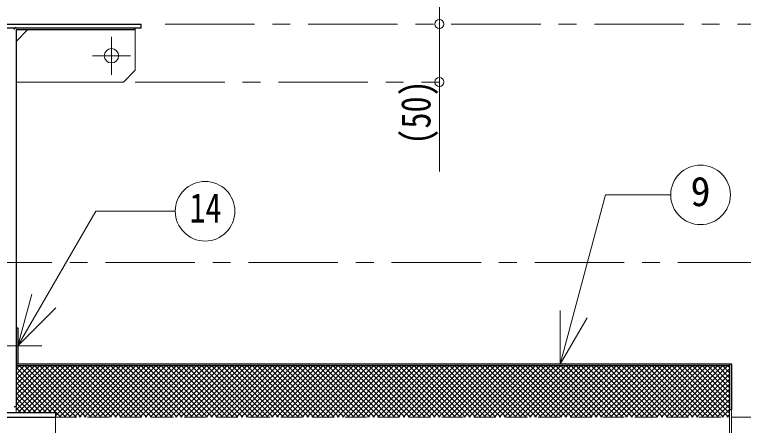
# Model space of a CAD drawing. Units: millimetres at full size, sheet at 1:15; details may follow other scales. Extents: x -3171 to 2904, y -2098 to 2117.
# Drawn here: x -940 to -328, y -1032 to -687 of the extents above; entities that cross this region are included whole.
import ezdxf
from ezdxf.enums import TextEntityAlignment as Align

# ---------------------------------------------------------------- set-up
doc = ezdxf.new("R2010")
doc.units = ezdxf.units.MM
doc.header["$LTSCALE"] = 15
doc.header["$PDMODE"] = 32
doc.header["$PDSIZE"] = 7.5
doc.linetypes.add('CHAIN1', pattern=[8, 5, -1, 1, -1])
doc.linetypes.add('DASHED1', pattern=[1.8, 1.2, -0.6])
doc.layers.add('0-6_補助線', color=4, linetype='Continuous', lineweight=9)
doc.styles.add('ＭＳ ゴシック', font='')
doc.styles.get('ＭＳ ゴシック').set_extended_font_data('MS Gothic')

msp = doc.modelspace()

# ---------------------------------------------------------------- linework, layer by layer
at = {"layer": '0-6_補助線'}
for p, q in [((-583.38, -620.45), (-583.38, -819.05)), ((-939.2, -698.45), (-939.06, -698.6)), ((-938.38, -1018.99), (-901.44, -982.05)), ((-938.38, -1014.75), (-905.69, -982.05)), ((-938.38, -1010.51), (-909.93, -982.05)), ((-938.38, -1006.26), (-914.17, -982.05)), ((-938.38, -1002.02), (-918.41, -982.05)), ((-938.38, -997.78), (-922.66, -982.05)), ((-938.38, -993.54), (-926.9, -982.05)), ((-938.38, -989.29), (-931.14, -982.05)), ((-938.38, -985.05), (-935.39, -982.05)), ((-938.38, -983.53), (-896.56, -1025.35)), ((-936.6, -1021.45), (-897.2, -982.05)), ((-935.62, -982.05), (-892.32, -1025.35)), ((-932.36, -1021.45), (-892.96, -982.05)), ((-931.38, -982.05), (-888.08, -1025.35)), ((-928.12, -1021.45), (-888.72, -982.05)), ((-927.13, -982.05), (-883.83, -1025.35)), ((-923.87, -1021.45), (-884.47, -982.05)), ((-922.89, -982.05), (-879.59, -1025.35)), ((-919.63, -1021.45), (-880.23, -982.05)), ((-918.65, -982.05), (-875.35, -1025.35)), ((-915.39, -1021.45), (-875.99, -982.05)), ((-914.41, -982.05), (-871.11, -1025.35)), ((-911.15, -1021.45), (-871.75, -982.05)), ((-910.16, -982.05), (-866.86, -1025.35)), ((-906.9, -1021.45), (-867.5, -982.05)), ((-905.92, -982.05), (-862.62, -1025.35)), ((-905.38, -1024.18), (-863.26, -982.05)), ((-902.32, -1025.35), (-859.02, -982.05)), ((-901.68, -982.05), (-858.38, -1025.35)), ((-898.08, -1025.35), (-854.78, -982.05)), ((-897.44, -982.05), (-854.14, -1025.35)), ((-893.83, -1025.35), (-850.53, -982.05)), ((-893.19, -982.05), (-849.89, -1025.35)), ((-889.59, -1025.35), (-846.29, -982.05)), ((-888.95, -982.05), (-845.65, -1025.35)), ((-885.35, -1025.35), (-842.05, -982.05)), ((-884.71, -982.05), (-841.41, -1025.35)), ((-881.1, -1025.35), (-837.8, -982.05)), ((-880.46, -982.05), (-837.16, -1025.35)), ((-876.86, -1025.35), (-833.56, -982.05)), ((-876.22, -982.05), (-832.92, -1025.35)), ((-872.62, -1025.35), (-829.32, -982.05)), ((-871.98, -982.05), (-828.68, -1025.35)), ((-868.38, -1025.35), (-825.08, -982.05)), ((-867.74, -982.05), (-824.44, -1025.35)), ((-864.13, -1025.35), (-820.83, -982.05)), ((-863.49, -982.05), (-820.19, -1025.35)), ((-859.89, -1025.35), (-816.59, -982.05)), ((-859.25, -982.05), (-815.95, -1025.35)), ((-855.65, -1025.35), (-812.35, -982.05)), ((-855.01, -982.05), (-811.71, -1025.35)), ((-851.41, -1025.35), (-808.11, -982.05)), ((-850.77, -982.05), (-807.47, -1025.35)), ((-847.16, -1025.35), (-803.86, -982.05)), ((-846.52, -982.05), (-803.22, -1025.35)), ((-842.92, -1025.35), (-799.62, -982.05)), ((-842.28, -982.05), (-798.98, -1025.35)), ((-838.68, -1025.35), (-795.38, -982.05)), ((-838.04, -982.05), (-794.74, -1025.35)), ((-834.44, -1025.35), (-791.14, -982.05)), ((-833.8, -982.05), (-790.5, -1025.35)), ((-830.19, -1025.35), (-786.89, -982.05)), ((-829.55, -982.05), (-786.25, -1025.35)), ((-825.95, -1025.35), (-782.65, -982.05)), ((-825.31, -982.05), (-782.01, -1025.35)), ((-821.71, -1025.35), (-778.41, -982.05)), ((-821.07, -982.05), (-777.77, -1025.35)), ((-817.47, -1025.35), (-774.17, -982.05)), ((-816.83, -982.05), (-773.53, -1025.35)), ((-813.22, -1025.35), (-769.92, -982.05)), ((-812.58, -982.05), (-769.28, -1025.35)), ((-808.98, -1025.35), (-765.68, -982.05)), ((-808.34, -982.05), (-765.04, -1025.35)), ((-804.74, -1025.35), (-761.44, -982.05)), ((-804.1, -982.05), (-760.8, -1025.35)), ((-800.49, -1025.35), (-757.19, -982.05)), ((-799.85, -982.05), (-756.55, -1025.35)), ((-796.25, -1025.35), (-752.95, -982.05)), ((-795.61, -982.05), (-752.31, -1025.35)), ((-792.01, -1025.35), (-748.71, -982.05)), ((-791.37, -982.05), (-748.07, -1025.35)), ((-787.77, -1025.35), (-744.47, -982.05)), ((-787.13, -982.05), (-743.83, -1025.35)), ((-783.52, -1025.35), (-740.22, -982.05)), ((-782.88, -982.05), (-739.58, -1025.35)), ((-779.28, -1025.35), (-735.98, -982.05)), ((-778.64, -982.05), (-735.34, -1025.35)), ((-775.04, -1025.35), (-731.74, -982.05)), ((-774.4, -982.05), (-731.1, -1025.35)), ((-770.8, -1025.35), (-727.5, -982.05)), ((-770.16, -982.05), (-726.86, -1025.35)), ((-766.55, -1025.35), (-723.25, -982.05)), ((-765.91, -982.05), (-722.61, -1025.35)), ((-762.31, -1025.35), (-719.01, -982.05)), ((-761.67, -982.05), (-718.37, -1025.35)), ((-758.07, -1025.35), (-714.77, -982.05)), ((-757.43, -982.05), (-714.13, -1025.35)), ((-753.83, -1025.35), (-710.53, -982.05)), ((-753.19, -982.05), (-709.89, -1025.35)), ((-749.58, -1025.35), (-706.28, -982.05)), ((-748.94, -982.05), (-705.64, -1025.35)), ((-745.34, -1025.35), (-702.04, -982.05)), ((-744.7, -982.05), (-701.4, -1025.35)), ((-741.1, -1025.35), (-697.8, -982.05)), ((-740.46, -982.05), (-697.16, -1025.35)), ((-736.85, -1025.35), (-693.55, -982.05)), ((-736.21, -982.05), (-692.91, -1025.35)), ((-732.61, -1025.35), (-689.31, -982.05)), ((-731.97, -982.05), (-688.67, -1025.35)), ((-728.37, -1025.35), (-685.07, -982.05)), ((-727.73, -982.05), (-684.43, -1025.35)), ((-724.13, -1025.35), (-680.83, -982.05)), ((-723.49, -982.05), (-680.19, -1025.35)), ((-719.88, -1025.35), (-676.58, -982.05)), ((-719.24, -982.05), (-675.94, -1025.35)), ((-715.64, -1025.35), (-672.34, -982.05)), ((-715, -982.05), (-671.7, -1025.35)), ((-711.4, -1025.35), (-668.1, -982.05)), ((-710.76, -982.05), (-667.46, -1025.35)), ((-707.16, -1025.35), (-663.86, -982.05)), ((-706.52, -982.05), (-663.22, -1025.35)), ((-702.91, -1025.35), (-659.61, -982.05)), ((-702.27, -982.05), (-658.97, -1025.35)), ((-698.67, -1025.35), (-655.37, -982.05)), ((-698.03, -982.05), (-654.73, -1025.35)), ((-694.43, -1025.35), (-651.13, -982.05)), ((-693.79, -982.05), (-650.49, -1025.35)), ((-690.19, -1025.35), (-646.89, -982.05)), ((-689.55, -982.05), (-646.25, -1025.35)), ((-685.94, -1025.35), (-642.64, -982.05)), ((-685.3, -982.05), (-642, -1025.35)), ((-681.7, -1025.35), (-638.4, -982.05)), ((-681.06, -982.05), (-637.76, -1025.35)), ((-677.46, -1025.35), (-634.16, -982.05)), ((-676.82, -982.05), (-633.52, -1025.35)), ((-673.22, -1025.35), (-629.92, -982.05)), ((-672.58, -982.05), (-629.28, -1025.35)), ((-668.97, -1025.35), (-625.67, -982.05)), ((-668.33, -982.05), (-625.03, -1025.35)), ((-664.73, -1025.35), (-621.43, -982.05)), ((-664.09, -982.05), (-620.79, -1025.35)), ((-660.49, -1025.35), (-617.19, -982.05)), ((-659.85, -982.05), (-616.55, -1025.35)), ((-656.24, -1025.35), (-612.94, -982.05)), ((-655.6, -982.05), (-612.3, -1025.35)), ((-652, -1025.35), (-608.7, -982.05)), ((-651.36, -982.05), (-608.06, -1025.35)), ((-647.76, -1025.35), (-604.46, -982.05)), ((-647.12, -982.05), (-603.82, -1025.35)), ((-643.52, -1025.35), (-600.22, -982.05)), ((-642.88, -982.05), (-599.58, -1025.35)), ((-639.27, -1025.35), (-595.97, -982.05)), ((-638.63, -982.05), (-595.33, -1025.35)), ((-635.03, -1025.35), (-591.73, -982.05)), ((-634.39, -982.05), (-591.09, -1025.35)), ((-630.79, -1025.35), (-587.49, -982.05)), ((-630.15, -982.05), (-586.85, -1025.35)), ((-626.55, -1025.35), (-583.25, -982.05)), ((-625.91, -982.05), (-582.61, -1025.35)), ((-622.3, -1025.35), (-579, -982.05)), ((-621.66, -982.05), (-578.36, -1025.35)), ((-618.06, -1025.35), (-574.76, -982.05)), ((-617.42, -982.05), (-574.12, -1025.35)), ((-613.82, -1025.35), (-570.52, -982.05)), ((-613.18, -982.05), (-569.88, -1025.35)), ((-609.58, -1025.35), (-566.28, -982.05)), ((-608.94, -982.05), (-565.64, -1025.35)), ((-605.33, -1025.35), (-562.03, -982.05)), ((-604.69, -982.05), (-561.39, -1025.35)), ((-601.09, -1025.35), (-557.79, -982.05)), ((-600.45, -982.05), (-557.15, -1025.35)), ((-596.85, -1025.35), (-553.55, -982.05)), ((-596.21, -982.05), (-552.91, -1025.35)), ((-592.61, -1025.35), (-549.31, -982.05)), ((-591.97, -982.05), (-548.67, -1025.35)), ((-588.36, -1025.35), (-545.06, -982.05)), ((-587.72, -982.05), (-544.42, -1025.35)), ((-584.12, -1025.35), (-540.82, -982.05)), ((-583.48, -982.05), (-540.18, -1025.35)), ((-579.88, -1025.35), (-536.58, -982.05)), ((-579.24, -982.05), (-535.94, -1025.35)), ((-575.63, -1025.35), (-532.33, -982.05)), ((-574.99, -982.05), (-531.69, -1025.35)), ((-571.39, -1025.35), (-528.09, -982.05)), ((-570.75, -982.05), (-527.45, -1025.35)), ((-567.15, -1025.35), (-523.85, -982.05)), ((-566.51, -982.05), (-523.21, -1025.35)), ((-562.91, -1025.35), (-519.61, -982.05)), ((-562.27, -982.05), (-518.97, -1025.35)), ((-558.66, -1025.35), (-515.36, -982.05)), ((-558.02, -982.05), (-514.72, -1025.35)), ((-554.42, -1025.35), (-511.12, -982.05)), ((-553.78, -982.05), (-510.48, -1025.35)), ((-550.18, -1025.35), (-506.88, -982.05)), ((-549.54, -982.05), (-506.24, -1025.35)), ((-545.94, -1025.35), (-502.64, -982.05)), ((-545.3, -982.05), (-502, -1025.35)), ((-541.69, -1025.35), (-498.39, -982.05)), ((-541.05, -982.05), (-497.75, -1025.35)), ((-537.45, -1025.35), (-494.15, -982.05)), ((-536.81, -982.05), (-493.51, -1025.35)), ((-533.21, -1025.35), (-489.91, -982.05)), ((-532.57, -982.05), (-489.27, -1025.35)), ((-528.97, -1025.35), (-485.67, -982.05)), ((-528.33, -982.05), (-485.03, -1025.35)), ((-524.72, -1025.35), (-481.42, -982.05)), ((-524.08, -982.05), (-480.78, -1025.35)), ((-520.48, -1025.35), (-477.18, -982.05)), ((-519.84, -982.05), (-476.54, -1025.35)), ((-516.24, -1025.35), (-472.94, -982.05)), ((-515.6, -982.05), (-472.3, -1025.35)), ((-512, -1025.35), (-468.7, -982.05)), ((-511.35, -982.05), (-468.05, -1025.35)), ((-507.75, -1025.35), (-464.45, -982.05)), ((-507.11, -982.05), (-463.81, -1025.35)), ((-503.51, -1025.35), (-460.21, -982.05)), ((-502.87, -982.05), (-459.57, -1025.35)), ((-499.27, -1025.35), (-455.97, -982.05)), ((-498.63, -982.05), (-455.33, -1025.35)), ((-495.02, -1025.35), (-451.72, -982.05)), ((-494.38, -982.05), (-451.08, -1025.35)), ((-490.78, -1025.35), (-447.48, -982.05)), ((-490.14, -982.05), (-446.84, -1025.35)), ((-486.54, -1025.35), (-443.24, -982.05)), ((-485.9, -982.05), (-442.6, -1025.35)), ((-482.3, -1025.35), (-439, -982.05)), ((-481.66, -982.05), (-438.36, -1025.35)), ((-478.05, -1025.35), (-434.75, -982.05)), ((-477.41, -982.05), (-434.11, -1025.35)), ((-473.81, -1025.35), (-430.51, -982.05)), ((-473.17, -982.05), (-429.87, -1025.35)), ((-469.57, -1025.35), (-426.27, -982.05)), ((-468.93, -982.05), (-425.63, -1025.35)), ((-465.33, -1025.35), (-422.03, -982.05)), ((-464.69, -982.05), (-421.39, -1025.35)), ((-461.08, -1025.35), (-417.78, -982.05)), ((-460.44, -982.05), (-417.14, -1025.35)), ((-456.84, -1025.35), (-413.54, -982.05)), ((-456.2, -982.05), (-412.9, -1025.35)), ((-452.6, -1025.35), (-409.3, -982.05)), ((-451.96, -982.05), (-408.66, -1025.35)), ((-448.36, -1025.35), (-405.06, -982.05)), ((-447.72, -982.05), (-404.42, -1025.35)), ((-444.11, -1025.35), (-400.81, -982.05)), ((-443.47, -982.05), (-400.17, -1025.35)), ((-439.87, -1025.35), (-396.57, -982.05)), ((-439.23, -982.05), (-395.93, -1025.35)), ((-435.63, -1025.35), (-392.33, -982.05)), ((-434.99, -982.05), (-391.69, -1025.35)), ((-431.38, -1025.35), (-388.08, -982.05)), ((-430.74, -982.05), (-387.44, -1025.35)), ((-427.14, -1025.35), (-383.84, -982.05)), ((-426.5, -982.05), (-383.2, -1025.35)), ((-422.9, -1025.35), (-379.6, -982.05)), ((-422.26, -982.05), (-378.96, -1025.35)), ((-418.66, -1025.35), (-375.36, -982.05)), ((-418.02, -982.05), (-374.72, -1025.35)), ((-414.41, -1025.35), (-371.11, -982.05)), ((-413.77, -982.05), (-370.47, -1025.35)), ((-410.17, -1025.35), (-366.87, -982.05)), ((-409.53, -982.05), (-366.23, -1025.35)), ((-405.93, -1025.35), (-362.63, -982.05)), ((-405.29, -982.05), (-361.99, -1025.35)), ((-401.69, -1025.35), (-358.39, -982.05)), ((-401.05, -982.05), (-357.75, -1025.35)), ((-397.44, -1025.35), (-354.14, -982.05)), ((-396.8, -982.05), (-353.5, -1025.35)), ((-393.2, -1025.35), (-349.9, -982.05)), ((-392.56, -982.05), (-349.26, -1025.35)), ((-388.96, -1025.35), (-345.66, -982.05)), ((-388.32, -982.05), (-345.02, -1025.35)), ((-384.72, -1025.35), (-341.42, -982.05)), ((-384.08, -982.05), (-340.78, -1025.35)), ((-379.83, -982.05), (-339.98, -1021.9)), ((-375.59, -982.05), (-339.98, -1017.66)), ((-371.35, -982.05), (-339.98, -1013.42)), ((-367.11, -982.05), (-339.98, -1009.18)), ((-362.86, -982.05), (-339.98, -1004.93)), ((-358.62, -982.05), (-339.98, -1000.69)), ((-354.38, -982.05), (-339.98, -996.45)), ((-350.13, -982.05), (-339.98, -992.21)), ((-345.89, -982.05), (-339.98, -987.96)), ((-341.65, -982.05), (-339.98, -983.72)), ((-938.38, -987.78), (-900.8, -1025.35)), ((-380.47, -1025.35), (-339.98, -984.86)), ((-376.23, -1025.35), (-339.98, -989.11)), ((-938.38, -992.02), (-908.95, -1021.45)), ((-938.38, -996.26), (-913.19, -1021.45)), ((-371.99, -1025.35), (-339.98, -993.35)), ((-938.38, -1000.5), (-917.43, -1021.45)), ((-367.75, -1025.35), (-339.98, -997.59)), ((-363.5, -1025.35), (-339.98, -1001.83)), ((-938.38, -1004.75), (-921.67, -1021.45)), ((-359.26, -1025.35), (-339.98, -1006.08)), ((-938.38, -1008.99), (-925.92, -1021.45)), ((-938.38, -1013.23), (-930.16, -1021.45)), ((-355.02, -1025.35), (-339.98, -1010.32)), ((-350.77, -1025.35), (-339.98, -1014.56)), ((-938.38, -1017.47), (-934.4, -1021.45)), ((-346.53, -1025.35), (-339.98, -1018.81)), ((-905.38, -1025.02), (-905.05, -1025.35)), ((-342.29, -1025.35), (-339.98, -1023.05))]:
    msp.add_line(p, q, dxfattribs=at)
at = {"layer": '0-6_補助線', "color": 5, "lineweight": 25}
for p, q in [((-990.38, -695.45), (-833.38, -695.45)), ((-833.38, -698.45), (-833.38, -695.45)), ((-988.88, -698.45), (-833.38, -698.45)), ((-938.38, -700.85), (-938.38, -1016.45)), ((-937.58, -700.05), (-838.38, -700.05)), ((-838.38, -700.05), (-838.38, -698.45)), ((-938.38, -950.45), (-936.78, -950.45)), ((-936.78, -950.45), (-936.78, -980.45)), ((-938.38, -980.45), (-338.38, -980.45)), ((-938.38, -982.05), (-339.98, -982.05)), ((-339.98, -980.45), (-339.98, -1018.95)), ((-338.38, -980.45), (-338.38, -1018.95)), ((-939.98, -1016.45), (-938.38, -1016.45)), ((-339.98, -1018.95), (-338.38, -1018.95)), ((-998.38, -1025.35), (-905.38, -1025.35)), ((-996.38, -1021.45), (-905.38, -1021.45)), ((-905.38, -1021.45), (-905.38, -1025.35))]:
    msp.add_line(p, q, dxfattribs=at)
at = {"layer": '0-6_補助線', "linetype": 'CHAIN1'}
for p, q in [((-813.38, -695.45), (291.62, -695.45)), ((-858.38, -738.05), (-858.38, -706.05)), ((-842.38, -722.05), (-874.38, -722.05)), ((-838.38, -744.05), (-583.38, -744.05)), ((-983.38, -895.45), (96.62, -895.45)), ((-959.98, -965.45), (-916.78, -965.45))]:
    msp.add_line(p, q, dxfattribs=at)
at = {"layer": '0-6_補助線', "color": 7, "lineweight": 18}
for p, q in [((-928.38, -700.05), (-938.38, -710.05)), ((-838.38, -700.05), (-838.38, -734.05)), ((-838.38, -734.05), (-848.38, -744.05)), ((-848.38, -744.05), (-938.38, -744.05)), ((-482.04, -980.91), (-443.95, -838.74)), ((-389.35, -838.74), (-443.95, -838.74)), ((-936.78, -965.45), (-871.56, -852.49)), ((-804.82, -852.49), (-871.56, -852.49)), ((-936.78, -965.45), (-925.14, -921.99)), ((-936.78, -965.45), (-904.96, -933.63)), ((-482.04, -980.91), (-482.04, -935.91)), ((-482.04, -980.91), (-459.54, -941.94)), ((-938.38, -1016.45), (-938.38, -1021.45)), ((-339.98, -1018.95), (-339.98, -1171.95)), ((-338.38, -1018.95), (-338.38, -1171.95)), ((-905.38, -1025.35), (-905.38, -1165.55))]:
    msp.add_line(p, q, dxfattribs=at)
at = {"layer": '0-6_補助線', "linetype": 'DASHED1'}
msp.add_line((-905.38, -1025.35), (-238.38, -1025.35), dxfattribs=at)
at = {"layer": '0-6_補助線', "color": 7, "lineweight": 18}
for centre, radius in [((-858.38, -722.05), 6), ((-364.35, -838.74), 25), ((-779.82, -852.49), 25)]:
    msp.add_circle(centre, radius, dxfattribs=at)
at = {"layer": '0-6_補助線', "color": 5, "lineweight": 25}
for centre, radius in [((-938.38, -700.05), 1.6), ((-937.58, -700.85), 0.8)]:
    msp.add_arc(centre, radius, 90, 180, dxfattribs=at)
at = {"layer": '0-6_補助線', "color": 1}
for p in [(-583.38, -695.45), (-583.38, -744.05)]:
    msp.add_point(p, dxfattribs=at)

# ---------------------------------------------------------------- texts
at = {"layer": '0-6_補助線', "color": 7, "style": 'ＭＳ ゴシック', "width": 0.8}
msp.add_text('(50)', height=24.74, rotation=90, dxfattribs=at).set_placement((-583.38, -796.55), align=Align.BOTTOM_LEFT)
at = {"layer": '0-6_補助線', "color": 7, "style": 'ＭＳ ゴシック'}
msp.add_text('9', height=24.74, dxfattribs=at).set_placement((-372.79, -855.62), align=Align.BOTTOM_LEFT)
at = {"layer": '0-6_補助線', "color": 7, "style": 'ＭＳ ゴシック', "width": 0.8}
msp.add_text('14', height=24.74, dxfattribs=at).set_placement((-792.95, -869.36), align=Align.BOTTOM_LEFT)

doc.saveas('drawing.dxf')
